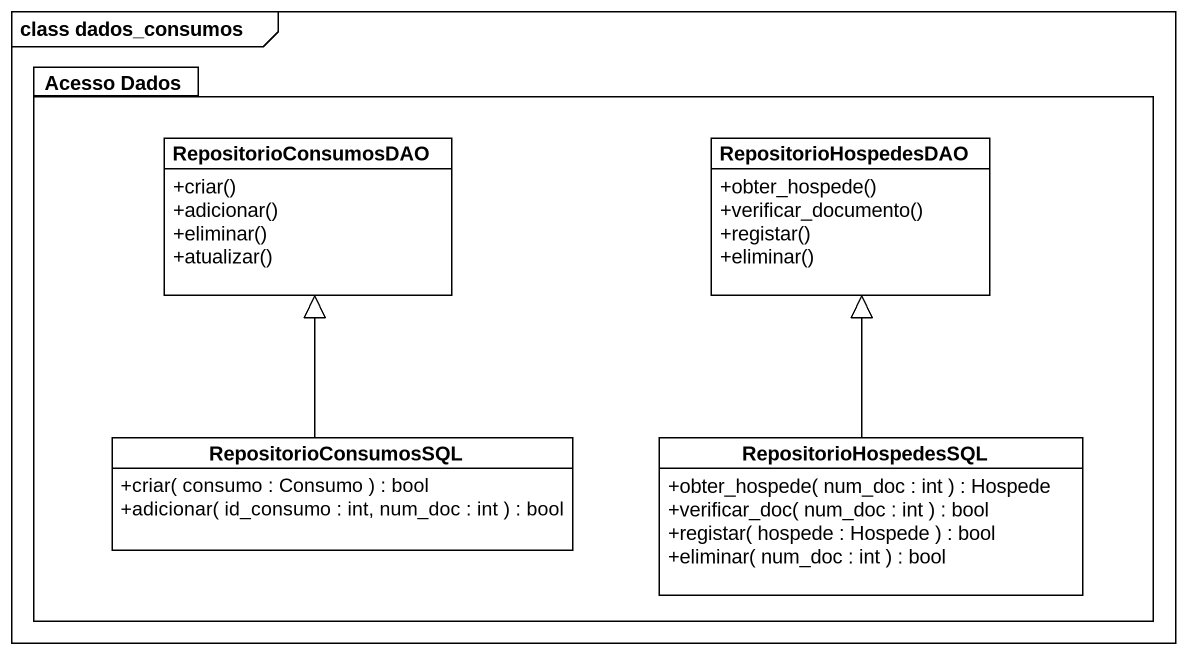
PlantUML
@startuml
mainframe class dados_consumos
hide circle
hide empty members
skinparam classAttributeIconSize 0
package "Acesso Dados" as Acesso_Dados {
  class RepositorioConsumosDAO {
    +criar()
    +adicionar()
    +eliminar()
    +atualizar()
  }
  class RepositorioHospedesDAO {
    +obter_hospede()
    +verificar_documento()
    +registar()
    +eliminar()
  }
  class RepositorioConsumosSQL {
    +criar( consumo : Consumo ) : bool
    +adicionar( id_consumo : int, num_doc : int ) : bool
  }
  class RepositorioHospedesSQL {
    +obter_hospede( num_doc : int ) : Hospede
    +verificar_doc( num_doc : int ) : bool
    +registar( hospede : Hospede ) : bool
    +eliminar( num_doc : int ) : bool
  }
}
RepositorioConsumosSQL -up-|> RepositorioConsumosDAO
RepositorioHospedesSQL -up-|> RepositorioHospedesDAO
@enduml
